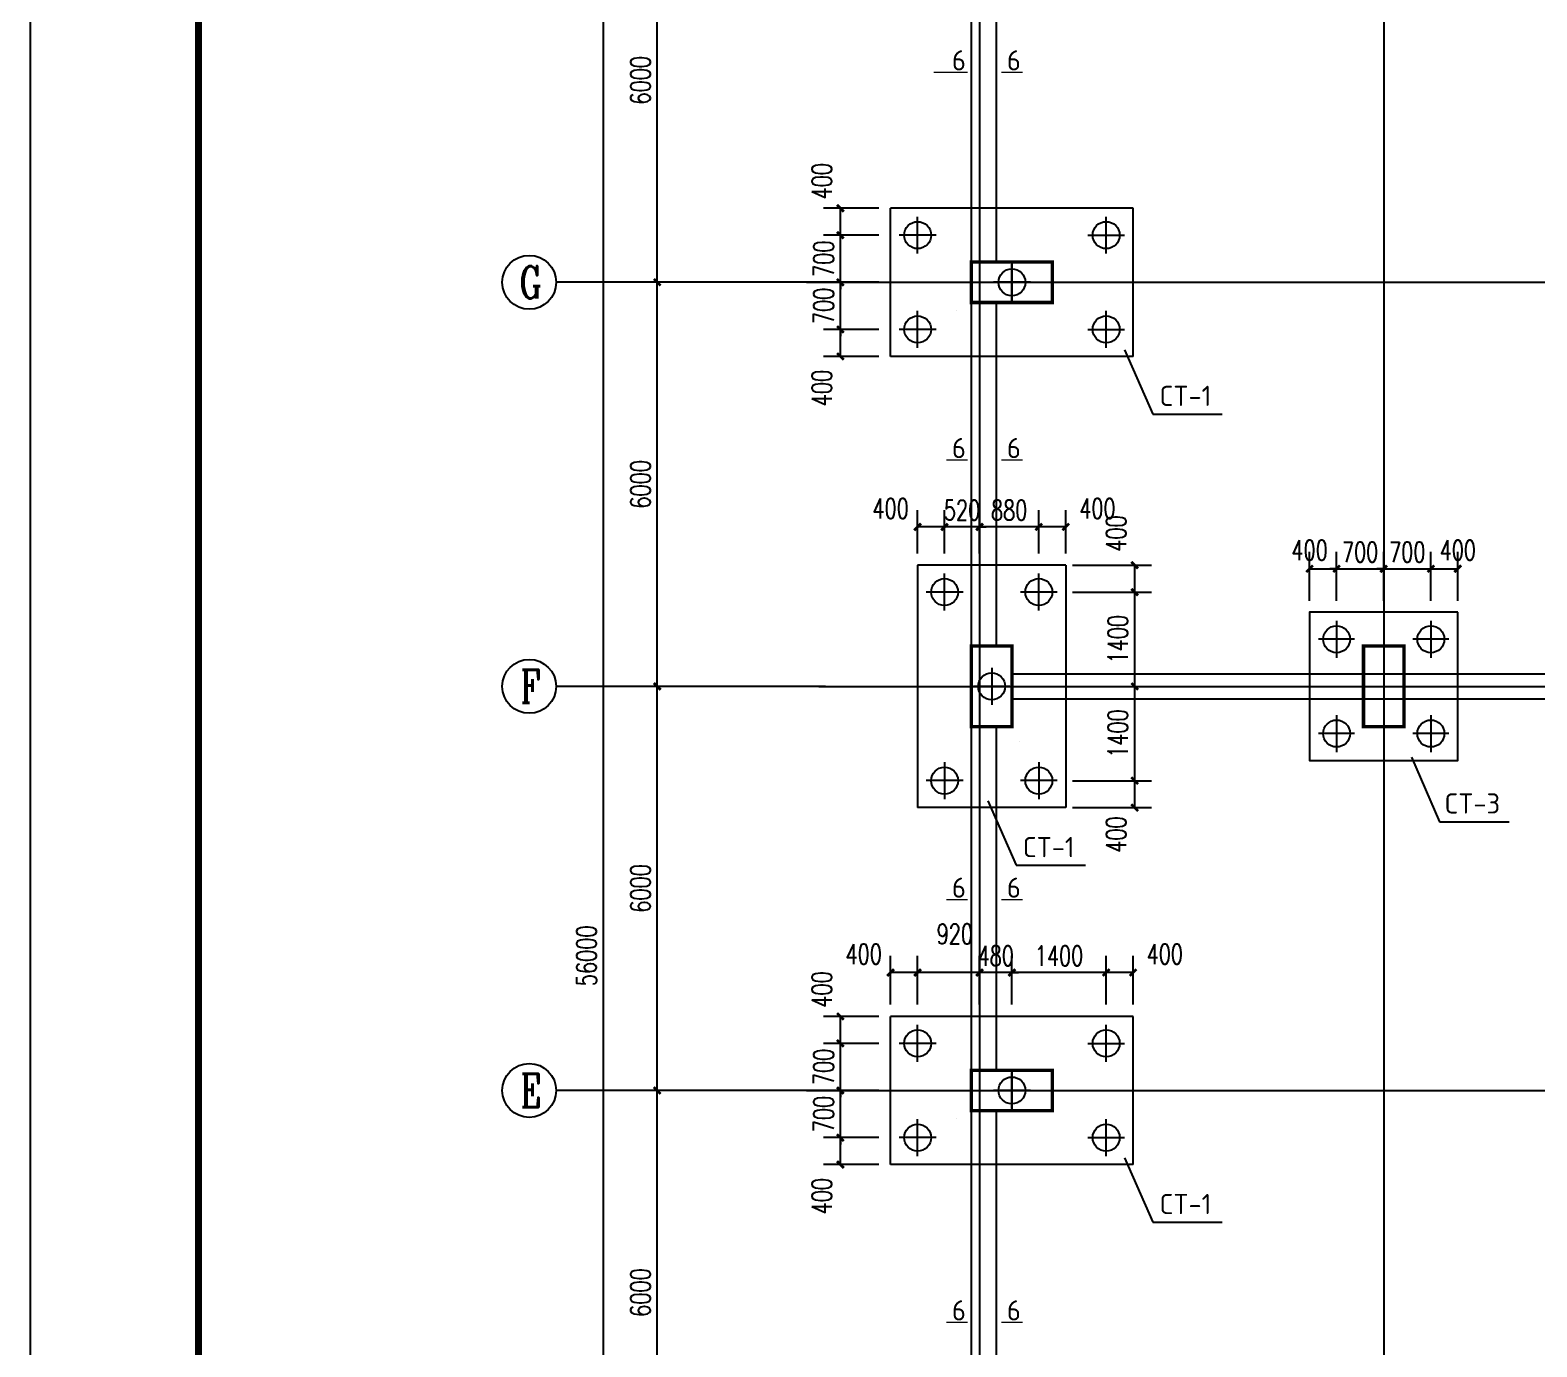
# Model space of a CAD drawing. Extents: x -73672 to 366960, y -527333 to 140666.
# Drawn here: x 177679 to 200048, y 24421 to 43973 of the extents above; entities that cross this region are included whole.
import ezdxf
from ezdxf.enums import TextEntityAlignment as Align

# ---------------------------------------------------------------- set-up
doc = ezdxf.new("R2010")
doc.units = 0
doc.header["$LTSCALE"] = 1000
doc.header["$MEASUREMENT"] = 0
for name, color, linetype in [('AXIS', 3, 'Continuous'), ('AXIS_TEXT', 7, 'Continuous'), ('COLUMN', 9, 'Continuous'), ('E_WINDOW', 4, 'Continuous'), ('NUM', 3, 'Continuous'), ('PUB_TITLE', 4, 'Continuous'), ('TEXT', 3, 'Continuous'), ('WALL', 9, 'Continuous'), ('建-尺寸', 3, 'Continuous')]:
    doc.layers.add(name, color=color, linetype=linetype)
doc.styles.add('_TCH_AXIS', font='COMPLEX', dxfattribs={"bigfont": 'GBCBIG'})
doc.styles.add('_TCH_DIM_T3', font='SIMPLEX', dxfattribs={"width": 0.705882, "bigfont": 'GBCBIG'})
doc.styles.add('A-DIM_T3', font='SIMPLEX', dxfattribs={"width": 0.705882, "bigfont": 'GBCBIG'})
doc.styles.add('COMPLEX', font='COMPLEX', dxfattribs={"bigfont": 'Tssdchn.shx'})
doc.styles.add('TSSD_Norm', font='Tssdeng.shx', dxfattribs={"bigfont": 'hztxt.shx'})
doc.dimstyles.new('_TCH_ARCH-100', dxfattribs={"dimtxt": 297.5, "dimasz": 100, "dimexe": 250, "dimexo": 300, "dimgap": 100, "dimtad": 1, "dimdec": 0, "dimzin": 0, "dimdsep": 46, "dimtxsty": '_TCH_DIM_T3', "dimblk": 'ARCHTICK', "dimcen": 0.09, "dimclrt": 7, "dimazin": 2, "dimtfac": 1, "dimtdec": 0, "dimtix": 1, "dimtmove": 2, "dimatfit": 3, "dimfxl": 0, "dimtolj": 1, "dimtzin": 0, "dimarcsym": 0})
doc.dimstyles.new('A-DIM-100', dxfattribs={"dimtxt": 297.5, "dimasz": 100, "dimexe": 250, "dimexo": 300, "dimgap": 100, "dimtad": 1, "dimdec": 0, "dimzin": 0, "dimdsep": 46, "dimtxsty": 'A-DIM_T3', "dimblk": 'ARCHTICK', "dimcen": 0.09, "dimclrt": 7, "dimazin": 2, "dimtfac": 1, "dimtdec": 0, "dimtix": 1, "dimtmove": 2, "dimatfit": 3, "dimfxl": 0, "dimtolj": 1, "dimtzin": 0, "dimarcsym": 0})

# ---------------------------------------------------------------- blocks, each defined once
blk = doc.blocks.new('_reinbk')
blk.add_line((0, 0), (0, 0))
blk = doc.blocks.new('_AXISO')
blk.add_circle((0, 0), 0.5)
at = {"layer": 'AXIS_TEXT', "style": 'COMPLEX'}
blk.add_attdef('A', text='', height=0.56, dxfattribs=at).set_placement((-0.25, -0.28), (0.25, -0.28), align=Align.FIT)
blk = doc.blocks.new('_ArchTick')
at = {"color": 0, "linetype": 'ByBlock', "const_width": 0.4}
blk.add_lwpolyline([(-0.5, -0.5), (0.5, 0.5)], dxfattribs=at)
blk = doc.blocks.new('*D7900')
at = {"layer": 'AXIS', "color": 0, "lineweight": -2}
for p, q in [((189189, 58228), (185939, 58228)), ((186189, 2228), (186189, 58228)), ((189189, 2228), (185939, 2228))]:
    blk.add_line(p, q, dxfattribs=at)
at = {"layer": 'Defpoints', "color": 0}
for p in [(186189, 58228), (189489, 58228), (189489, 2228)]:
    blk.add_point(p, dxfattribs=at)
at = {"layer": 'AXIS', "color": 0, "linetype": 'ByBlock', "lineweight": -2, "xscale": 100, "yscale": 100, "zscale": 100}
for p, rotation in [((186189, 58228), 90), ((186189, 2228), 270)]:
    blk.add_blockref('_ArchTick', p, dxfattribs=dict(at, rotation=rotation))
at = {"layer": 'AXIS', "color": 7, "insert": (185940, 30228), "char_height": 297.5, "attachment_point": 5, "rotation": 90, "style": '_TCH_DIM_T3'}
blk.add_mtext('\\A1;56000', dxfattribs=at)
blk = doc.blocks.new('*D7904')
at = {"layer": 'AXIS', "color": 0, "lineweight": -2}
for p, q in [((189189, 28228), (186739, 28228)), ((186989, 22228), (186989, 28228)), ((189189, 22228), (186739, 22228))]:
    blk.add_line(p, q, dxfattribs=at)
at = {"layer": 'Defpoints', "color": 0}
for p in [(186989, 28228), (189489, 28228), (189489, 22228)]:
    blk.add_point(p, dxfattribs=at)
at = {"layer": 'AXIS', "color": 0, "linetype": 'ByBlock', "lineweight": -2, "xscale": 100, "yscale": 100, "zscale": 100}
for p, rotation in [((186989, 28228), 90), ((186989, 22228), 270)]:
    blk.add_blockref('_ArchTick', p, dxfattribs=dict(at, rotation=rotation))
at = {"layer": 'AXIS', "color": 7, "insert": (186740, 25228), "char_height": 297.5, "attachment_point": 5, "rotation": 90, "style": '_TCH_DIM_T3'}
blk.add_mtext('\\A1;6000', dxfattribs=at)
blk = doc.blocks.new('*D7905')
at = {"layer": 'AXIS', "color": 0, "lineweight": -2}
for p, q in [((189189, 34228), (186739, 34228)), ((186989, 28228), (186989, 34228)), ((189189, 28228), (186739, 28228))]:
    blk.add_line(p, q, dxfattribs=at)
at = {"layer": 'Defpoints', "color": 0}
for p in [(186989, 34228), (189489, 34228), (189489, 28228)]:
    blk.add_point(p, dxfattribs=at)
at = {"layer": 'AXIS', "color": 0, "linetype": 'ByBlock', "lineweight": -2, "xscale": 100, "yscale": 100, "zscale": 100}
for p, rotation in [((186989, 34228), 90), ((186989, 28228), 270)]:
    blk.add_blockref('_ArchTick', p, dxfattribs=dict(at, rotation=rotation))
at = {"layer": 'AXIS', "color": 7, "insert": (186740, 31228), "char_height": 297.5, "attachment_point": 5, "rotation": 90, "style": '_TCH_DIM_T3'}
blk.add_mtext('\\A1;6000', dxfattribs=at)
blk = doc.blocks.new('*D7906')
at = {"layer": 'AXIS', "color": 0, "lineweight": -2}
for p, q in [((189189, 40228), (186739, 40228)), ((186989, 34228), (186989, 40228)), ((189189, 34228), (186739, 34228))]:
    blk.add_line(p, q, dxfattribs=at)
at = {"layer": 'Defpoints', "color": 0}
for p in [(186989, 40228), (189489, 40228), (189489, 34228)]:
    blk.add_point(p, dxfattribs=at)
at = {"layer": 'AXIS', "color": 0, "linetype": 'ByBlock', "lineweight": -2, "xscale": 100, "yscale": 100, "zscale": 100}
for p, rotation in [((186989, 40228), 90), ((186989, 34228), 270)]:
    blk.add_blockref('_ArchTick', p, dxfattribs=dict(at, rotation=rotation))
at = {"layer": 'AXIS', "color": 7, "insert": (186740, 37228), "char_height": 297.5, "attachment_point": 5, "rotation": 90, "style": '_TCH_DIM_T3'}
blk.add_mtext('\\A1;6000', dxfattribs=at)
blk = doc.blocks.new('*D7907')
at = {"layer": 'AXIS', "color": 0, "lineweight": -2}
for p, q in [((189189, 46228), (186739, 46228)), ((186989, 40228), (186989, 46228)), ((189189, 40228), (186739, 40228))]:
    blk.add_line(p, q, dxfattribs=at)
at = {"layer": 'Defpoints', "color": 0}
for p in [(186989, 46228), (189489, 46228), (189489, 40228)]:
    blk.add_point(p, dxfattribs=at)
at = {"layer": 'AXIS', "color": 0, "linetype": 'ByBlock', "lineweight": -2, "xscale": 100, "yscale": 100, "zscale": 100}
for p, rotation in [((186989, 46228), 90), ((186989, 40228), 270)]:
    blk.add_blockref('_ArchTick', p, dxfattribs=dict(at, rotation=rotation))
at = {"layer": 'AXIS', "color": 7, "insert": (186740, 43228), "char_height": 297.5, "attachment_point": 5, "rotation": 90, "style": '_TCH_DIM_T3'}
blk.add_mtext('\\A1;6000', dxfattribs=at)
blk = doc.blocks.new('*D8036')
at = {"layer": 'Defpoints', "color": 0}
for p in [(189708, 39528), (190580, 39528), (190580, 39128)]:
    blk.add_point(p, dxfattribs=at)
at = {"layer": '建-尺寸', "color": 0, "lineweight": -2}
for p, q in [((190280, 39528), (189458, 39528)), ((189708, 39128), (189708, 39528)), ((190280, 39128), (189458, 39128))]:
    blk.add_line(p, q, dxfattribs=at)
at = {"layer": '建-尺寸', "color": 0, "linetype": 'ByBlock', "lineweight": -2, "xscale": 100, "yscale": 100, "zscale": 100}
for p, rotation in [((189708, 39528), 90), ((189708, 39128), 270)]:
    blk.add_blockref('_ArchTick', p, dxfattribs=dict(at, rotation=rotation))
at = {"layer": '建-尺寸', "color": 7, "insert": (189433, 38658), "char_height": 297.5, "attachment_point": 5, "rotation": 90, "style": 'A-DIM_T3'}
blk.add_mtext('\\A1;400', dxfattribs=at)
blk = doc.blocks.new('*D8037')
at = {"layer": 'Defpoints', "color": 0}
for p in [(189708, 40228), (190580, 40228), (190580, 39528)]:
    blk.add_point(p, dxfattribs=at)
at = {"layer": '建-尺寸', "color": 0, "lineweight": -2}
for p, q in [((189708, 40228), (189708, 40328)), ((190280, 40228), (189458, 40228)), ((189708, 39528), (189708, 40228)), ((190280, 39528), (189458, 39528)), ((189708, 39528), (189708, 39428))]:
    blk.add_line(p, q, dxfattribs=at)
at = {"layer": '建-尺寸', "color": 0, "linetype": 'ByBlock', "lineweight": -2, "xscale": 100, "yscale": 100, "zscale": 100}
for p, rotation in [((189708, 40228), 270), ((189708, 39528), 90)]:
    blk.add_blockref('_ArchTick', p, dxfattribs=dict(at, rotation=rotation))
at = {"layer": '建-尺寸', "color": 7, "insert": (189460, 39878), "char_height": 297.5, "attachment_point": 5, "rotation": 90, "style": 'A-DIM_T3'}
blk.add_mtext('\\A1;700', dxfattribs=at)
blk = doc.blocks.new('*D8038')
at = {"layer": 'Defpoints', "color": 0}
for p in [(189708, 40928), (190580, 40928), (190580, 40228)]:
    blk.add_point(p, dxfattribs=at)
at = {"layer": '建-尺寸', "color": 0, "lineweight": -2}
for p, q in [((189708, 40928), (189708, 41028)), ((190280, 40928), (189458, 40928)), ((189708, 40228), (189708, 40928)), ((190280, 40228), (189458, 40228)), ((189708, 40228), (189708, 40128))]:
    blk.add_line(p, q, dxfattribs=at)
at = {"layer": '建-尺寸', "color": 0, "linetype": 'ByBlock', "lineweight": -2, "xscale": 100, "yscale": 100, "zscale": 100}
for p, rotation in [((189708, 40928), 270), ((189708, 40228), 90)]:
    blk.add_blockref('_ArchTick', p, dxfattribs=dict(at, rotation=rotation))
at = {"layer": '建-尺寸', "color": 7, "insert": (189460, 40578), "char_height": 297.5, "attachment_point": 5, "rotation": 90, "style": 'A-DIM_T3'}
blk.add_mtext('\\A1;700', dxfattribs=at)
blk = doc.blocks.new('*D8039')
at = {"layer": 'Defpoints', "color": 0}
for p in [(189708, 41328), (190580, 41328), (190580, 40928)]:
    blk.add_point(p, dxfattribs=at)
at = {"layer": '建-尺寸', "color": 0, "lineweight": -2}
for p, q in [((190280, 41328), (189458, 41328)), ((189708, 40928), (189708, 41328)), ((190280, 40928), (189458, 40928))]:
    blk.add_line(p, q, dxfattribs=at)
at = {"layer": '建-尺寸', "color": 0, "linetype": 'ByBlock', "lineweight": -2, "xscale": 100, "yscale": 100, "zscale": 100}
for p, rotation in [((189708, 41328), 90), ((189708, 40928), 270)]:
    blk.add_blockref('_ArchTick', p, dxfattribs=dict(at, rotation=rotation))
at = {"layer": '建-尺寸', "color": 7, "insert": (189433, 41728), "char_height": 297.5, "attachment_point": 5, "rotation": 90, "style": 'A-DIM_T3'}
blk.add_mtext('\\A1;400', dxfattribs=at)
blk = doc.blocks.new('*D8040')
at = {"layer": 'Defpoints', "color": 0}
for p in [(189708, 27528), (190580, 27528), (190580, 27128)]:
    blk.add_point(p, dxfattribs=at)
at = {"layer": '建-尺寸', "color": 0, "lineweight": -2}
for p, q in [((190280, 27528), (189458, 27528)), ((189708, 27128), (189708, 27528)), ((190280, 27128), (189458, 27128))]:
    blk.add_line(p, q, dxfattribs=at)
at = {"layer": '建-尺寸', "color": 0, "linetype": 'ByBlock', "lineweight": -2, "xscale": 100, "yscale": 100, "zscale": 100}
for p, rotation in [((189708, 27528), 90), ((189708, 27128), 270)]:
    blk.add_blockref('_ArchTick', p, dxfattribs=dict(at, rotation=rotation))
at = {"layer": '建-尺寸', "color": 7, "insert": (189433, 26658), "char_height": 297.5, "attachment_point": 5, "rotation": 90, "style": 'A-DIM_T3'}
blk.add_mtext('\\A1;400', dxfattribs=at)
blk = doc.blocks.new('*D8041')
at = {"layer": 'Defpoints', "color": 0}
for p in [(189708, 28228), (190580, 28228), (190580, 27528)]:
    blk.add_point(p, dxfattribs=at)
at = {"layer": '建-尺寸', "color": 0, "lineweight": -2}
for p, q in [((190280, 28228), (189458, 28228)), ((189708, 28228), (189708, 28328)), ((189708, 27528), (189708, 28228)), ((190280, 27528), (189458, 27528)), ((189708, 27528), (189708, 27428))]:
    blk.add_line(p, q, dxfattribs=at)
at = {"layer": '建-尺寸', "color": 0, "linetype": 'ByBlock', "lineweight": -2, "xscale": 100, "yscale": 100, "zscale": 100}
for p, rotation in [((189708, 28228), 270), ((189708, 27528), 90)]:
    blk.add_blockref('_ArchTick', p, dxfattribs=dict(at, rotation=rotation))
at = {"layer": '建-尺寸', "color": 7, "insert": (189460, 27878), "char_height": 297.5, "attachment_point": 5, "rotation": 90, "style": 'A-DIM_T3'}
blk.add_mtext('\\A1;700', dxfattribs=at)
blk = doc.blocks.new('*D8042')
at = {"layer": 'Defpoints', "color": 0}
for p in [(189708, 28928), (190580, 28928), (190580, 28228)]:
    blk.add_point(p, dxfattribs=at)
at = {"layer": '建-尺寸', "color": 0, "lineweight": -2}
for p, q in [((190280, 28928), (189458, 28928)), ((189708, 28928), (189708, 29028)), ((189708, 28228), (189708, 28928)), ((190280, 28228), (189458, 28228)), ((189708, 28228), (189708, 28128))]:
    blk.add_line(p, q, dxfattribs=at)
at = {"layer": '建-尺寸', "color": 0, "linetype": 'ByBlock', "lineweight": -2, "xscale": 100, "yscale": 100, "zscale": 100}
for p, rotation in [((189708, 28928), 270), ((189708, 28228), 90)]:
    blk.add_blockref('_ArchTick', p, dxfattribs=dict(at, rotation=rotation))
at = {"layer": '建-尺寸', "color": 7, "insert": (189460, 28578), "char_height": 297.5, "attachment_point": 5, "rotation": 90, "style": 'A-DIM_T3'}
blk.add_mtext('\\A1;700', dxfattribs=at)
blk = doc.blocks.new('*D8043')
at = {"layer": 'Defpoints', "color": 0}
for p in [(189708, 29328), (190580, 29328), (190580, 28928)]:
    blk.add_point(p, dxfattribs=at)
at = {"layer": '建-尺寸', "color": 0, "lineweight": -2}
for p, q in [((190280, 29328), (189458, 29328)), ((189708, 28928), (189708, 29328)), ((190280, 28928), (189458, 28928))]:
    blk.add_line(p, q, dxfattribs=at)
at = {"layer": '建-尺寸', "color": 0, "linetype": 'ByBlock', "lineweight": -2, "xscale": 100, "yscale": 100, "zscale": 100}
for p, rotation in [((189708, 29328), 90), ((189708, 28928), 270)]:
    blk.add_blockref('_ArchTick', p, dxfattribs=dict(at, rotation=rotation))
at = {"layer": '建-尺寸', "color": 7, "insert": (189433, 29728), "char_height": 297.5, "attachment_point": 5, "rotation": 90, "style": 'A-DIM_T3'}
blk.add_mtext('\\A1;400', dxfattribs=at)
blk = doc.blocks.new('*D8243')
at = {"layer": 'Defpoints', "color": 0}
for p in [(197074, 35975), (196674, 35197), (197074, 35197)]:
    blk.add_point(p, dxfattribs=at)
at = {"layer": '建-尺寸', "color": 0, "lineweight": -2}
for p, q in [((196674, 35497), (196674, 36225)), ((197074, 35497), (197074, 36225)), ((196674, 35975), (197074, 35975))]:
    blk.add_line(p, q, dxfattribs=at)
at = {"layer": '建-尺寸', "color": 0, "linetype": 'ByBlock', "lineweight": -2, "xscale": 100, "yscale": 100, "zscale": 100, "rotation": 180}
blk.add_blockref('_ArchTick', (196674, 35975), dxfattribs=at)
at = {"layer": '建-尺寸', "color": 0, "linetype": 'ByBlock', "lineweight": -2, "xscale": 100, "yscale": 100, "zscale": 100}
blk.add_blockref('_ArchTick', (197074, 35975), dxfattribs=at)
at = {"layer": '建-尺寸', "color": 7, "insert": (196674, 36250), "char_height": 297.5, "attachment_point": 5, "style": 'A-DIM_T3'}
blk.add_mtext('\\A1;400', dxfattribs=at)
blk = doc.blocks.new('*D8244')
at = {"layer": 'Defpoints', "color": 0}
for p in [(197774, 35975), (197074, 35197), (197774, 35197)]:
    blk.add_point(p, dxfattribs=at)
at = {"layer": '建-尺寸', "color": 0, "lineweight": -2}
for p, q in [((197074, 35497), (197074, 36225)), ((197774, 35497), (197774, 36225)), ((197074, 35975), (196974, 35975)), ((197074, 35975), (197774, 35975)), ((197774, 35975), (197874, 35975))]:
    blk.add_line(p, q, dxfattribs=at)
at = {"layer": '建-尺寸', "color": 0, "linetype": 'ByBlock', "lineweight": -2, "xscale": 100, "yscale": 100, "zscale": 100}
blk.add_blockref('_ArchTick', (197074, 35975), dxfattribs=at)
at = {"layer": '建-尺寸', "color": 0, "linetype": 'ByBlock', "lineweight": -2, "xscale": 100, "yscale": 100, "zscale": 100, "rotation": 180}
blk.add_blockref('_ArchTick', (197774, 35975), dxfattribs=at)
at = {"layer": '建-尺寸', "color": 7, "insert": (197424, 36223), "char_height": 297.5, "attachment_point": 5, "style": 'A-DIM_T3'}
blk.add_mtext('\\A1;700', dxfattribs=at)
blk = doc.blocks.new('*D8245')
at = {"layer": 'Defpoints', "color": 0}
for p in [(198474, 35975), (197774, 35197), (198474, 35197)]:
    blk.add_point(p, dxfattribs=at)
at = {"layer": '建-尺寸', "color": 0, "lineweight": -2}
for p, q in [((197774, 35497), (197774, 36225)), ((198474, 35497), (198474, 36225)), ((197774, 35975), (197674, 35975)), ((197774, 35975), (198474, 35975)), ((198474, 35975), (198574, 35975))]:
    blk.add_line(p, q, dxfattribs=at)
at = {"layer": '建-尺寸', "color": 0, "linetype": 'ByBlock', "lineweight": -2, "xscale": 100, "yscale": 100, "zscale": 100}
blk.add_blockref('_ArchTick', (197774, 35975), dxfattribs=at)
at = {"layer": '建-尺寸', "color": 0, "linetype": 'ByBlock', "lineweight": -2, "xscale": 100, "yscale": 100, "zscale": 100, "rotation": 180}
blk.add_blockref('_ArchTick', (198474, 35975), dxfattribs=at)
at = {"layer": '建-尺寸', "color": 7, "insert": (198124, 36223), "char_height": 297.5, "attachment_point": 5, "style": 'A-DIM_T3'}
blk.add_mtext('\\A1;700', dxfattribs=at)
blk = doc.blocks.new('*D8246')
at = {"layer": 'Defpoints', "color": 0}
for p in [(198874, 35975), (198474, 35197), (198874, 35197)]:
    blk.add_point(p, dxfattribs=at)
at = {"layer": '建-尺寸', "color": 0, "lineweight": -2}
for p, q in [((198474, 35497), (198474, 36225)), ((198874, 35497), (198874, 36225)), ((198474, 35975), (198874, 35975))]:
    blk.add_line(p, q, dxfattribs=at)
at = {"layer": '建-尺寸', "color": 0, "linetype": 'ByBlock', "lineweight": -2, "xscale": 100, "yscale": 100, "zscale": 100, "rotation": 180}
blk.add_blockref('_ArchTick', (198474, 35975), dxfattribs=at)
at = {"layer": '建-尺寸', "color": 0, "linetype": 'ByBlock', "lineweight": -2, "xscale": 100, "yscale": 100, "zscale": 100}
blk.add_blockref('_ArchTick', (198874, 35975), dxfattribs=at)
at = {"layer": '建-尺寸', "color": 7, "insert": (198874, 36250), "char_height": 297.5, "attachment_point": 5, "style": 'A-DIM_T3'}
blk.add_mtext('\\A1;400', dxfattribs=at)
blk = doc.blocks.new('*D8247')
at = {"layer": 'Defpoints', "color": 0}
for p in [(192654, 36596), (192654, 35902), (193054, 35902)]:
    blk.add_point(p, dxfattribs=at)
at = {"layer": '建-尺寸', "color": 0, "lineweight": -2}
for p, q in [((192654, 36202), (192654, 36846)), ((193054, 36202), (193054, 36846)), ((193054, 36596), (192654, 36596))]:
    blk.add_line(p, q, dxfattribs=at)
at = {"layer": '建-尺寸', "color": 0, "linetype": 'ByBlock', "lineweight": -2, "xscale": 100, "yscale": 100, "zscale": 100, "rotation": 180}
blk.add_blockref('_ArchTick', (192654, 36596), dxfattribs=at)
at = {"layer": '建-尺寸', "color": 0, "linetype": 'ByBlock', "lineweight": -2, "xscale": 100, "yscale": 100, "zscale": 100}
blk.add_blockref('_ArchTick', (193054, 36596), dxfattribs=at)
at = {"layer": '建-尺寸', "color": 7, "insert": (193524, 36871), "char_height": 297.5, "attachment_point": 5, "style": 'A-DIM_T3'}
blk.add_mtext('\\A1;400', dxfattribs=at)
blk = doc.blocks.new('*D8248')
at = {"layer": 'Defpoints', "color": 0}
for p in [(191774, 36596), (191774, 35902), (192654, 35902)]:
    blk.add_point(p, dxfattribs=at)
at = {"layer": '建-尺寸', "color": 0, "lineweight": -2}
for p, q in [((191774, 36202), (191774, 36846)), ((192654, 36202), (192654, 36846)), ((192654, 36596), (191774, 36596))]:
    blk.add_line(p, q, dxfattribs=at)
at = {"layer": '建-尺寸', "color": 0, "linetype": 'ByBlock', "lineweight": -2, "xscale": 100, "yscale": 100, "zscale": 100, "rotation": 180}
blk.add_blockref('_ArchTick', (191774, 36596), dxfattribs=at)
at = {"layer": '建-尺寸', "color": 0, "linetype": 'ByBlock', "lineweight": -2, "xscale": 100, "yscale": 100, "zscale": 100}
blk.add_blockref('_ArchTick', (192654, 36596), dxfattribs=at)
at = {"layer": '建-尺寸', "color": 7, "insert": (192214, 36845), "char_height": 297.5, "attachment_point": 5, "style": 'A-DIM_T3'}
blk.add_mtext('\\A1;880', dxfattribs=at)
blk = doc.blocks.new('*D8249')
at = {"layer": 'Defpoints', "color": 0}
for p in [(191254, 36596), (191254, 35902), (191774, 35902)]:
    blk.add_point(p, dxfattribs=at)
at = {"layer": '建-尺寸', "color": 0, "lineweight": -2}
for p, q in [((191254, 36202), (191254, 36846)), ((191774, 36202), (191774, 36846)), ((191254, 36596), (191154, 36596)), ((191774, 36596), (191254, 36596)), ((191774, 36596), (191874, 36596))]:
    blk.add_line(p, q, dxfattribs=at)
at = {"layer": '建-尺寸', "color": 0, "linetype": 'ByBlock', "lineweight": -2, "xscale": 100, "yscale": 100, "zscale": 100}
blk.add_blockref('_ArchTick', (191254, 36596), dxfattribs=at)
at = {"layer": '建-尺寸', "color": 0, "linetype": 'ByBlock', "lineweight": -2, "xscale": 100, "yscale": 100, "zscale": 100, "rotation": 180}
blk.add_blockref('_ArchTick', (191774, 36596), dxfattribs=at)
at = {"layer": '建-尺寸', "color": 7, "insert": (191514, 36845), "char_height": 297.5, "attachment_point": 5, "style": 'A-DIM_T3'}
blk.add_mtext('\\A1;520', dxfattribs=at)
blk = doc.blocks.new('*D8250')
at = {"layer": 'Defpoints', "color": 0}
for p in [(190854, 36596), (190854, 35902), (191254, 35902)]:
    blk.add_point(p, dxfattribs=at)
at = {"layer": '建-尺寸', "color": 0, "lineweight": -2}
for p, q in [((190854, 36202), (190854, 36846)), ((191254, 36202), (191254, 36846)), ((191254, 36596), (190854, 36596))]:
    blk.add_line(p, q, dxfattribs=at)
at = {"layer": '建-尺寸', "color": 0, "linetype": 'ByBlock', "lineweight": -2, "xscale": 100, "yscale": 100, "zscale": 100, "rotation": 180}
blk.add_blockref('_ArchTick', (190854, 36596), dxfattribs=at)
at = {"layer": '建-尺寸', "color": 0, "linetype": 'ByBlock', "lineweight": -2, "xscale": 100, "yscale": 100, "zscale": 100}
blk.add_blockref('_ArchTick', (191254, 36596), dxfattribs=at)
at = {"layer": '建-尺寸', "color": 7, "insert": (190454, 36871), "char_height": 297.5, "attachment_point": 5, "style": 'A-DIM_T3'}
blk.add_mtext('\\A1;400', dxfattribs=at)
blk = doc.blocks.new('*D8251')
at = {"layer": 'Defpoints', "color": 0}
for p in [(192854, 36028), (192854, 35628), (194077, 35628)]:
    blk.add_point(p, dxfattribs=at)
at = {"layer": '建-尺寸', "color": 0, "lineweight": -2}
for p, q in [((193154, 36028), (194327, 36028)), ((194077, 36028), (194077, 35628)), ((193154, 35628), (194327, 35628))]:
    blk.add_line(p, q, dxfattribs=at)
at = {"layer": '建-尺寸', "color": 0, "linetype": 'ByBlock', "lineweight": -2, "xscale": 100, "yscale": 100, "zscale": 100}
for p, rotation in [((194077, 36028), 90), ((194077, 35628), 270)]:
    blk.add_blockref('_ArchTick', p, dxfattribs=dict(at, rotation=rotation))
at = {"layer": '建-尺寸', "color": 7, "insert": (193802, 36498), "char_height": 297.5, "attachment_point": 5, "rotation": 90, "style": 'A-DIM_T3'}
blk.add_mtext('\\A1;400', dxfattribs=at)
blk = doc.blocks.new('*D8252')
at = {"layer": 'Defpoints', "color": 0}
for p in [(192854, 35628), (192854, 34228), (194077, 34228)]:
    blk.add_point(p, dxfattribs=at)
at = {"layer": '建-尺寸', "color": 0, "lineweight": -2}
for p, q in [((193154, 35628), (194327, 35628)), ((194077, 35628), (194077, 34228)), ((193154, 34228), (194327, 34228))]:
    blk.add_line(p, q, dxfattribs=at)
at = {"layer": '建-尺寸', "color": 0, "linetype": 'ByBlock', "lineweight": -2, "xscale": 100, "yscale": 100, "zscale": 100}
for p, rotation in [((194077, 35628), 90), ((194077, 34228), 270)]:
    blk.add_blockref('_ArchTick', p, dxfattribs=dict(at, rotation=rotation))
at = {"layer": '建-尺寸', "color": 7, "insert": (193828, 34928), "char_height": 297.5, "attachment_point": 5, "rotation": 90, "style": 'A-DIM_T3'}
blk.add_mtext('\\A1;1400', dxfattribs=at)
blk = doc.blocks.new('*D8253')
at = {"layer": 'Defpoints', "color": 0}
for p in [(192854, 34228), (192854, 32828), (194077, 32828)]:
    blk.add_point(p, dxfattribs=at)
at = {"layer": '建-尺寸', "color": 0, "lineweight": -2}
for p, q in [((193154, 34228), (194327, 34228)), ((194077, 34228), (194077, 32828)), ((193154, 32828), (194327, 32828))]:
    blk.add_line(p, q, dxfattribs=at)
at = {"layer": '建-尺寸', "color": 0, "linetype": 'ByBlock', "lineweight": -2, "xscale": 100, "yscale": 100, "zscale": 100}
for p, rotation in [((194077, 34228), 90), ((194077, 32828), 270)]:
    blk.add_blockref('_ArchTick', p, dxfattribs=dict(at, rotation=rotation))
at = {"layer": '建-尺寸', "color": 7, "insert": (193828, 33528), "char_height": 297.5, "attachment_point": 5, "rotation": 90, "style": 'A-DIM_T3'}
blk.add_mtext('\\A1;1400', dxfattribs=at)
blk = doc.blocks.new('*D8254')
at = {"layer": 'Defpoints', "color": 0}
for p in [(192854, 32828), (192854, 32428), (194077, 32428)]:
    blk.add_point(p, dxfattribs=at)
at = {"layer": '建-尺寸', "color": 0, "lineweight": -2}
for p, q in [((193154, 32828), (194327, 32828)), ((194077, 32828), (194077, 32428)), ((193154, 32428), (194327, 32428))]:
    blk.add_line(p, q, dxfattribs=at)
at = {"layer": '建-尺寸', "color": 0, "linetype": 'ByBlock', "lineweight": -2, "xscale": 100, "yscale": 100, "zscale": 100}
for p, rotation in [((194077, 32828), 90), ((194077, 32428), 270)]:
    blk.add_blockref('_ArchTick', p, dxfattribs=dict(at, rotation=rotation))
at = {"layer": '建-尺寸', "color": 7, "insert": (193802, 32028), "char_height": 297.5, "attachment_point": 5, "rotation": 90, "style": 'A-DIM_T3'}
blk.add_mtext('\\A1;400', dxfattribs=at)
blk = doc.blocks.new('*D8255')
at = {"layer": 'Defpoints', "color": 0}
for p in [(193654, 29979), (193654, 29203), (194054, 29203)]:
    blk.add_point(p, dxfattribs=at)
at = {"layer": '建-尺寸', "color": 0, "lineweight": -2}
for p, q in [((193654, 29503), (193654, 30229)), ((194054, 29503), (194054, 30229)), ((194054, 29979), (193654, 29979))]:
    blk.add_line(p, q, dxfattribs=at)
at = {"layer": '建-尺寸', "color": 0, "linetype": 'ByBlock', "lineweight": -2, "xscale": 100, "yscale": 100, "zscale": 100, "rotation": 180}
blk.add_blockref('_ArchTick', (193654, 29979), dxfattribs=at)
at = {"layer": '建-尺寸', "color": 0, "linetype": 'ByBlock', "lineweight": -2, "xscale": 100, "yscale": 100, "zscale": 100}
blk.add_blockref('_ArchTick', (194054, 29979), dxfattribs=at)
at = {"layer": '建-尺寸', "color": 7, "insert": (194524, 30254), "char_height": 297.5, "attachment_point": 5, "style": 'A-DIM_T3'}
blk.add_mtext('\\A1;400', dxfattribs=at)
blk = doc.blocks.new('*D8256')
at = {"layer": 'Defpoints', "color": 0}
for p in [(192254, 29979), (192254, 29203), (193654, 29203)]:
    blk.add_point(p, dxfattribs=at)
at = {"layer": '建-尺寸', "color": 0, "lineweight": -2}
for p, q in [((192254, 29503), (192254, 30229)), ((193654, 29503), (193654, 30229)), ((193654, 29979), (192254, 29979))]:
    blk.add_line(p, q, dxfattribs=at)
at = {"layer": '建-尺寸', "color": 0, "linetype": 'ByBlock', "lineweight": -2, "xscale": 100, "yscale": 100, "zscale": 100, "rotation": 180}
blk.add_blockref('_ArchTick', (192254, 29979), dxfattribs=at)
at = {"layer": '建-尺寸', "color": 0, "linetype": 'ByBlock', "lineweight": -2, "xscale": 100, "yscale": 100, "zscale": 100}
blk.add_blockref('_ArchTick', (193654, 29979), dxfattribs=at)
at = {"layer": '建-尺寸', "color": 7, "insert": (192954, 30228), "char_height": 297.5, "attachment_point": 5, "style": 'A-DIM_T3'}
blk.add_mtext('\\A1;1400', dxfattribs=at)
blk = doc.blocks.new('*D8257')
at = {"layer": 'Defpoints', "color": 0}
for p in [(191774, 29979), (191774, 29203), (192254, 29203)]:
    blk.add_point(p, dxfattribs=at)
at = {"layer": '建-尺寸', "color": 0, "lineweight": -2}
for p, q in [((191774, 29503), (191774, 30229)), ((192254, 29503), (192254, 30229)), ((191774, 29979), (191674, 29979)), ((192254, 29979), (191774, 29979)), ((192254, 29979), (192354, 29979))]:
    blk.add_line(p, q, dxfattribs=at)
at = {"layer": '建-尺寸', "color": 0, "linetype": 'ByBlock', "lineweight": -2, "xscale": 100, "yscale": 100, "zscale": 100}
blk.add_blockref('_ArchTick', (191774, 29979), dxfattribs=at)
at = {"layer": '建-尺寸', "color": 0, "linetype": 'ByBlock', "lineweight": -2, "xscale": 100, "yscale": 100, "zscale": 100, "rotation": 180}
blk.add_blockref('_ArchTick', (192254, 29979), dxfattribs=at)
at = {"layer": '建-尺寸', "color": 7, "insert": (192014, 30228), "char_height": 297.5, "attachment_point": 5, "style": 'A-DIM_T3'}
blk.add_mtext('\\A1;480', dxfattribs=at)
blk = doc.blocks.new('*D8258')
at = {"layer": 'Defpoints', "color": 0}
for p in [(190854, 29979), (190854, 29203), (191774, 29203)]:
    blk.add_point(p, dxfattribs=at)
at = {"layer": '建-尺寸', "color": 0, "lineweight": -2}
for p, q in [((190854, 29503), (190854, 30229)), ((191774, 29503), (191774, 30229)), ((191774, 29979), (190854, 29979))]:
    blk.add_line(p, q, dxfattribs=at)
at = {"layer": '建-尺寸', "color": 0, "linetype": 'ByBlock', "lineweight": -2, "xscale": 100, "yscale": 100, "zscale": 100, "rotation": 180}
blk.add_blockref('_ArchTick', (190854, 29979), dxfattribs=at)
at = {"layer": '建-尺寸', "color": 0, "linetype": 'ByBlock', "lineweight": -2, "xscale": 100, "yscale": 100, "zscale": 100}
blk.add_blockref('_ArchTick', (191774, 29979), dxfattribs=at)
at = {"layer": '建-尺寸', "color": 7, "insert": (191407, 30552), "char_height": 297.5, "attachment_point": 5, "style": 'A-DIM_T3'}
blk.add_mtext('\\A1;920', dxfattribs=at)
blk = doc.blocks.new('*D8259')
at = {"layer": 'Defpoints', "color": 0}
for p in [(190454, 29979), (190454, 29203), (190854, 29203)]:
    blk.add_point(p, dxfattribs=at)
at = {"layer": '建-尺寸', "color": 0, "lineweight": -2}
for p, q in [((190454, 29503), (190454, 30229)), ((190854, 29503), (190854, 30229)), ((190854, 29979), (190454, 29979))]:
    blk.add_line(p, q, dxfattribs=at)
at = {"layer": '建-尺寸', "color": 0, "linetype": 'ByBlock', "lineweight": -2, "xscale": 100, "yscale": 100, "zscale": 100, "rotation": 180}
blk.add_blockref('_ArchTick', (190454, 29979), dxfattribs=at)
at = {"layer": '建-尺寸', "color": 0, "linetype": 'ByBlock', "lineweight": -2, "xscale": 100, "yscale": 100, "zscale": 100}
blk.add_blockref('_ArchTick', (190854, 29979), dxfattribs=at)
at = {"layer": '建-尺寸', "color": 7, "insert": (190054, 30254), "char_height": 297.5, "attachment_point": 5, "style": 'A-DIM_T3'}
blk.add_mtext('\\A1;400', dxfattribs=at)

msp = doc.modelspace()

# ---------------------------------------------------------------- linework, layer by layer
at = {"color": 1}
for p, q in [((191774.25, 60065.53), (191774.25, -593.32)), ((197774.25, 60065.53), (197774.25, -593.32)), ((189203.6, 40228.34), (308158.19, 40228.34)), ((189388.6, 34228.34), (308158.19, 34228.34)), ((189203.6, 28228.34), (308158.19, 28228.34))]:
    msp.add_line(p, q, dxfattribs=at)
at = {"color": 0}
for p, q in [((192254.25, 40528.34), (192254.25, 39928.34)), ((192254.25, 40528.34), (192254.25, 39928.34)), ((193926.26, 39227.32), (194345.52, 38271.42)), ((194345.52, 38271.42), (195376.89, 38271.42)), ((191654.25, 34228.34), (192254.25, 34228.34)), ((192254.25, 34413.34), (299294.25, 34413.34)), ((192254.25, 34043.34), (299294.25, 34043.34)), ((198185.47, 33175.48), (198604.73, 32219.58)), ((191896.43, 32527.38), (192315.68, 31571.47)), ((198604.73, 32219.58), (199636.1, 32219.58)), ((192315.68, 31571.47), (193347.05, 31571.47)), ((192254.25, 28528.34), (192254.25, 27928.34)), ((192254.25, 28528.34), (192254.25, 27928.34)), ((193926.26, 27227.32), (194345.52, 26271.42)), ((194345.52, 26271.42), (195376.89, 26271.42))]:
    msp.add_line(p, q, dxfattribs=at)
at = {"const_width": 20}
for points in [[(191094.84, 43347.21), (191599.2, 43347.21)], [(192095.42, 43347.21), (192414.79, 43347.21)], [(191279.84, 37590.49), (191599.2, 37590.49)], [(192095.42, 37590.49), (192414.79, 37590.49)], [(191279.84, 31063.4), (191599.2, 31063.4)], [(192095.42, 31063.4), (192414.79, 31063.4)], [(191279.84, 24786.35), (191599.2, 24786.35)], [(192095.42, 24786.35), (192414.79, 24786.35)]]:
    msp.add_lwpolyline(points, dxfattribs=at)
at = {"color": 0, "const_width": 50}
for points in [[(191654.25, 39928.34), (191654.25, 40528.34), (192854.25, 40528.34), (192854.25, 39928.34), (191654.25, 39928.34)], [(191654.25, 34828.34), (191654.25, 33628.34), (192254.25, 33628.34), (192254.25, 34828.34), (191654.25, 34828.34)], [(197474.25, 34828.34), (197474.25, 33628.34), (198074.25, 33628.34), (198074.25, 34828.34), (197474.25, 34828.34)], [(191654.25, 27928.34), (191654.25, 28528.34), (192854.25, 28528.34), (192854.25, 27928.34), (191654.25, 27928.34)]]:
    msp.add_lwpolyline(points, dxfattribs=at)
msp.add_lwpolyline([(198874.25, 35328.34), (196674.25, 35328.34), (196674.25, 33128.34), (198874.25, 33128.34)], close=True)
at = {"layer": 'AXIS'}
for p, q in [((194054.09, 41328.23), (190454.41, 41328.23)), ((190454.41, 39128.45), (190454.41, 41328.23)), ((190854.41, 40653.91), (190854.41, 41202.55)), ((193654.09, 40653.91), (193654.09, 41202.55)), ((194054.09, 39128.45), (194054.09, 41328.23)), ((191128.73, 40928.23), (190580.09, 40928.23)), ((193379.77, 40928.23), (193928.41, 40928.23)), ((192254.25, 39959.52), (192254.25, 40497.16)), ((189489.06, 40228.34), (185489.06, 40228.34)), ((192528.57, 40228.34), (191979.93, 40228.34)), ((190854.41, 39254.13), (190854.41, 39802.77)), ((193654.09, 39254.13), (193654.09, 39802.77)), ((191128.73, 39528.45), (190580.09, 39528.45)), ((193379.77, 39528.45), (193928.41, 39528.45)), ((194054.09, 39128.45), (190454.41, 39128.45)), ((190854.36, 36028.18), (190854.36, 32428.5)), ((193054.14, 36028.18), (190854.36, 36028.18)), ((193054.14, 36028.18), (193054.14, 32428.5)), ((191254.36, 35353.86), (191254.36, 35902.49)), ((192654.14, 35353.86), (192654.14, 35902.49)), ((191528.68, 35628.18), (190980.04, 35628.18)), ((192928.46, 35628.18), (192379.82, 35628.18)), ((197074.25, 35202.66), (197074.25, 34654.02)), ((198474.25, 35202.66), (198474.25, 34654.02)), ((197343.07, 34928.34), (196805.43, 34928.34)), ((198743.07, 34928.34), (198205.43, 34928.34)), ((191954.25, 34502.66), (191954.25, 33954.02)), ((189489.06, 34228.34), (185489.06, 34228.34)), ((192223.07, 34228.34), (191685.43, 34228.34)), ((197074.25, 33802.66), (197074.25, 33254.02)), ((198474.25, 33802.66), (198474.25, 33254.02)), ((197343.07, 33528.34), (196805.43, 33528.34)), ((198743.07, 33528.34), (198205.43, 33528.34)), ((191254.36, 33102.82), (191254.36, 32554.18)), ((192654.14, 33102.82), (192654.14, 32554.18)), ((191528.68, 32828.5), (190980.04, 32828.5)), ((192928.46, 32828.5), (192379.82, 32828.5)), ((193054.14, 32428.5), (190854.36, 32428.5)), ((194054.09, 29328.23), (190454.41, 29328.23)), ((190454.41, 27128.45), (190454.41, 29328.23)), ((194054.09, 27128.45), (194054.09, 29328.23)), ((190854.41, 28653.91), (190854.41, 29202.55)), ((193654.09, 28653.91), (193654.09, 29202.55)), ((191128.73, 28928.23), (190580.09, 28928.23)), ((193379.77, 28928.23), (193928.41, 28928.23)), ((192254.25, 27959.52), (192254.25, 28497.16)), ((189489.06, 28228.34), (185489.06, 28228.34)), ((192528.57, 28228.34), (191979.93, 28228.34)), ((190854.41, 27254.13), (190854.41, 27802.77)), ((193654.09, 27254.13), (193654.09, 27802.77)), ((191128.73, 27528.45), (190580.09, 27528.45)), ((193379.77, 27528.45), (193928.41, 27528.45)), ((194054.09, 27128.45), (190454.41, 27128.45))]:
    msp.add_line(p, q, dxfattribs=at)
at = {"layer": 'COLUMN'}
for points in [[(191654.25, 40528.34), (191654.25, 39928.34), (192854.25, 39928.34), (192854.25, 40528.34)], [(192254.25, 34828.34), (191654.25, 34828.34), (191654.25, 33628.34), (192254.25, 33628.34)], [(198074.25, 34828.34), (197474.25, 34828.34), (197474.25, 33628.34), (198074.25, 33628.34)], [(191654.25, 28528.34), (191654.25, 27928.34), (192854.25, 27928.34), (192854.25, 28528.34)]]:
    msp.add_lwpolyline(points, close=True, dxfattribs=at)
at = {"layer": 'E_WINDOW'}
for centre in [(190854.41, 40928.23), (193654.09, 40928.23), (192254.25, 40228.34), (190854.41, 39528.45), (193654.09, 39528.45), (191254.36, 35628.18), (192654.14, 35628.18), (197074.25, 34928.34), (198474.25, 34928.34), (191954.25, 34228.34), (197074.25, 33528.34), (198474.25, 33528.34), (191254.36, 32828.5), (192654.14, 32828.5), (190854.41, 28928.23), (193654.09, 28928.23), (192254.25, 28228.34), (190854.41, 27528.45), (193654.09, 27528.45)]:
    msp.add_circle(centre, 200, dxfattribs=at)
at = {"layer": 'PUB_TITLE'}
msp.add_lwpolyline([(177678.75, -18217.87), (326378.75, -18217.87), (326378.75, 65882.13), (177678.75, 65882.13)], close=True, dxfattribs=at)
at = {"layer": 'PUB_TITLE', "const_width": 100}
msp.add_lwpolyline([(180178.75, -17217.87), (325378.75, -17217.87), (325378.75, 64882.13), (180178.75, 64882.13)], close=True, dxfattribs=at)
at = {"layer": 'WALL'}
for p, q in [((191654.25, 40528.34), (191654.25, 45928.34)), ((192024.25, 40528.34), (192024.25, 45928.34)), ((191654.25, 34828.34), (191654.25, 39928.34)), ((192024.25, 34828.34), (192024.25, 39928.34)), ((191654.25, 28528.34), (191654.25, 33628.34)), ((192024.25, 28528.34), (192024.25, 33628.34)), ((191654.25, 22528.34), (191654.25, 27928.34)), ((192024.25, 22528.34), (192024.25, 27928.34))]:
    msp.add_line(p, q, dxfattribs=at)

# ---------------------------------------------------------------- block references
at = {"layer": 'AXIS'}
ref = msp.add_blockref('_AXISO', (185089.06, 40228.34), dxfattribs=dict(at, xscale=800, yscale=800, zscale=800))
ref.add_attrib('A', 'G', (184944.11, 39988.77), dxfattribs={"color": 7, "height": 479.13, "style": '_TCH_AXIS', "width": 0.705882})
ref = msp.add_blockref('_AXISO', (185089.06, 34228.34), dxfattribs=dict(at, xscale=800, yscale=800, zscale=800))
ref.add_attrib('A', 'F', (184956.43, 33981.74), dxfattribs={"color": 7, "height": 493.2, "style": '_TCH_AXIS', "width": 0.705882})
ref = msp.add_blockref('_AXISO', (185089.06, 28228.34), dxfattribs=dict(at, xscale=800, yscale=800, zscale=800))
ref.add_attrib('A', 'E', (184956.43, 27981.74), dxfattribs={"color": 7, "height": 493.2, "style": '_TCH_AXIS', "width": 0.705882})
at = {"layer": 'TEXT', "yscale": 39.18831840000348, "zscale": 39.1883184}
for p, xscale, rotation in [((191438.17, 39811.96), 39.18831839998241, 120.1413855520777), ((192370.62, 33412.26), 39.1883183999824, 210.1413855520777), ((191438.17, 27811.96), 39.18831839998241, 120.1413855520777)]:
    msp.add_blockref('_reinbk', p, dxfattribs=dict(at, xscale=xscale, rotation=rotation))

# ---------------------------------------------------------------- texts
at = {"layer": 'NUM', "style": 'TSSD_Norm'}
for s, p in [('6', (191468.73, 43373.84)), ('6', (192284.31, 43373.84)), ('CT-1', (194830.05, 38392.07)), ('6', (191468.73, 37617.12)), ('6', (192284.31, 37617.12)), ('CT-3', (199089.26, 32340.23)), ('CT-1', (192800.21, 31692.12)), ('6', (191468.73, 31090.03)), ('6', (192284.31, 31090.03)), ('CT-1', (194830.05, 26392.07)), ('6', (191468.73, 24812.98)), ('6', (192284.31, 24812.98))]:
    msp.add_text(s, height=300, dxfattribs=at).set_placement(p, align=Align.CENTER)

# ---------------------------------------------------------------- dimensions: what is measured, and where the dimension line sits
at = {"layer": 'AXIS'}
for p1, p2, distance, picture, middle in [((189489.06, 2228.34), (189489.06, 58228.34), 3300, '*D7900', (185940.31, 30228.34)), ((189489.06, 40228.34), (189489.06, 46228.34), 2500, '*D7907', (186740.31, 43228.34)), ((189489.06, 34228.34), (189489.06, 40228.34), 2500, '*D7906', (186740.31, 37228.34)), ((189489.06, 28228.34), (189489.06, 34228.34), 2500, '*D7905', (186740.31, 31228.34)), ((189489.06, 22228.34), (189489.06, 28228.34), 2500, '*D7904', (186740.31, 25228.34))]:
    dim = msp.add_aligned_dim(p1=p1, p2=p2, distance=distance, dimstyle='_TCH_ARCH-100', dxfattribs=at)
    dim.commit()
    dim.dimension.update_dxf_attribs({"geometry": picture, "text_midpoint": middle})
at = {"layer": '建-尺寸', "color": 0}
for base, p1, p2, angle, picture, middle in [((189708.42, 41328.23), (190580.09, 40928.23), (190580.09, 41328.23), 90, '*D8039', (189433.42, 41728.23)), ((189708.42, 39528.45), (190580.09, 39128.45), (190580.09, 39528.45), 90, '*D8036', (189433.42, 38658.45)), ((190854.36, 36595.8), (191254.36, 35902.49), (190854.36, 35902.49), 180, '*D8250', (190454.36, 36870.8)), ((192654.14, 36595.8), (193054.14, 35902.49), (192654.14, 35902.49), 180, '*D8247', (193524.14, 36870.8)), ((194077.1, 35628.18), (192854.14, 36028.18), (192854.14, 35628.18), 270, '*D8251', (193802.1, 36498.18)), ((197074.25, 35974.5), (196674.25, 35196.92), (197074.25, 35196.92), 0, '*D8243', (196674.25, 36249.5)), ((198874.25, 35974.5), (198474.25, 35196.92), (198874.25, 35196.92), 0, '*D8246', (198874.25, 36249.5)), ((194077.1, 32428.5), (192854.14, 32828.5), (192854.14, 32428.5), 270, '*D8254', (193802.1, 32028.5)), ((190854.41, 29979.27), (191774.25, 29202.55), (190854.41, 29202.55), 180, '*D8258', (191406.83, 30551.77)), ((190454.41, 29979.27), (190854.41, 29202.55), (190454.41, 29202.55), 180, '*D8259', (190054.41, 30254.27)), ((193654.09, 29979.27), (194054.09, 29202.55), (193654.09, 29202.55), 180, '*D8255', (194524.09, 30254.27)), ((189708.42, 29328.23), (190580.09, 28928.23), (190580.09, 29328.23), 90, '*D8043', (189433.42, 29728.23)), ((189708.42, 27528.45), (190580.09, 27128.45), (190580.09, 27528.45), 90, '*D8040', (189433.42, 26658.45))]:
    dim = msp.add_linear_dim(base=base, p1=p1, p2=p2, angle=angle, dimstyle='A-DIM-100', dxfattribs=at)
    dim.commit()
    dim.dimension.update_dxf_attribs({"geometry": picture, "text_midpoint": middle, "dimtype": 161})
for p1, p2, distance, picture, middle in [((190580.09, 40228.34), (190580.09, 40928.23), 871.68, '*D8038', (189459.67, 40578.28)), ((190580.09, 39528.45), (190580.09, 40228.34), 871.68, '*D8037', (189459.67, 39878.39)), ((191774.25, 35902.49), (191254.36, 35902.49), -693.31, '*D8249', (191514.31, 36844.55)), ((192654.14, 35902.49), (191774.25, 35902.49), -693.31, '*D8248', (192214.2, 36844.55)), ((197074.25, 35196.92), (197774.25, 35196.92), 777.58, '*D8244', (197424.25, 36223.25)), ((197774.25, 35196.92), (198474.25, 35196.92), 777.58, '*D8245', (198124.25, 36223.25)), ((192854.14, 35628.18), (192854.14, 34228.34), 1222.96, '*D8252', (193828.35, 34928.26)), ((192854.14, 34228.34), (192854.14, 32828.5), 1222.96, '*D8253', (193828.35, 33528.42)), ((192254.25, 29202.55), (191774.25, 29202.55), -776.73, '*D8257', (192014.25, 30228.02)), ((193654.09, 29202.55), (192254.25, 29202.55), -776.73, '*D8256', (192954.17, 30228.02)), ((190580.09, 28228.34), (190580.09, 28928.23), 871.68, '*D8042', (189459.67, 28578.28)), ((190580.09, 27528.45), (190580.09, 28228.34), 871.68, '*D8041', (189459.67, 27878.39))]:
    dim = msp.add_aligned_dim(p1=p1, p2=p2, distance=distance, dimstyle='A-DIM-100', dxfattribs=at)
    dim.commit()
    dim.dimension.update_dxf_attribs({"geometry": picture, "text_midpoint": middle})

doc.saveas('drawing.dxf')
